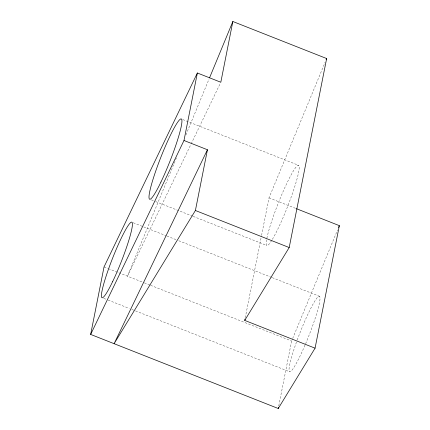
<?xml version="1.0" encoding="UTF-8"?>
<svg xmlns="http://www.w3.org/2000/svg" width="430" height="430" viewBox="0 0 430 430"><rect width="100%" height="100%" fill="white"/><g stroke="black" fill="none" stroke-linecap="round" stroke-linejoin="round"><path stroke-width="0.32" stroke-dasharray="2.15 1.61" d="M245.245 317.765L261.429 236.075M261.558 235.42L268.997 197.87L325.107 62.253M278.764 405.877L291.615 341.001L292.389 339.141M176.445 157.826L127.479 276.184L190.866 144.48M185.932 134.902L209.007 79.131M292.642 338.517L337.545 229.986M191.156 143.873L220.52 82.856M182.739 119.567L298.737 165.373M268.997 197.87L295.765 208.437M151.333 199.869L155.074 201.347M155.698 201.595L192.495 216.123M193.118 216.365L266.707 245.428M133.262 222.767L166.292 235.812M166.915 236.059L176.262 239.752M178.756 240.736L271.615 277.404M272.238 277.646L319.603 296.351M104.028 266.928L107.731 268.39M108.349 268.632L143.706 282.591M144.329 282.838L149.946 285.058M150.57 285.305L291.615 341.001M103.743 298.361L107.478 299.834M108.102 300.081L129.29 308.45M131.784 309.433L134.902 310.664M135.525 310.911L289.46 371.697M266.853 238.37A43.145 4.966 -68.5 0 1 289.433 178.084A43.145 4.966 -68.5 0 1 296.716 180.036A43.145 4.966 -68.5 0 1 272.109 239.779M271.781 240.311A43.145 4.966 -68.5 0 1 266.589 239.795M297.216 340.087A40.608 4.671 -68.5 0 1 319.506 296.286A40.608 4.671 -68.5 0 1 305.273 344.516M305.02 345.107A40.608 4.671 -68.5 0 1 289.557 371.762A40.608 4.671 -68.5 0 1 296.996 340.689"/><path stroke-width="0.64" d="M90.655 334.427L104.028 266.928L197.365 72.993L220.816 82.248L232.85 21.5L326.644 58.539L289.196 247.535L244.724 320.398L315.066 348.176L278.242 408.5L90.655 334.427L183.992 140.492L197.365 72.993M207.443 149.748L114.106 343.683L195.403 210.501L207.443 149.748L183.992 140.492M244.724 320.398L244.982 319.082M278.242 408.5L278.506 407.188M315.066 348.176L339.345 225.648L296.388 208.684M209.517 77.889L232.85 21.5M326.128 59.775L326.644 58.539M338.571 227.508L339.345 225.648M195.403 210.501L289.196 247.535M160.933 182.051A43.145 4.966 -68.5 0 0 181.492 119.078A43.145 4.966 -68.5 0 0 154.01 176.182A43.145 4.966 -68.5 0 0 160.933 182.051M112.665 281.548A40.608 4.671 -68.5 0 0 132.015 222.278A40.608 4.671 -68.5 0 0 106.151 276.022A40.608 4.671 -68.5 0 0 112.665 281.548"/></g></svg>
